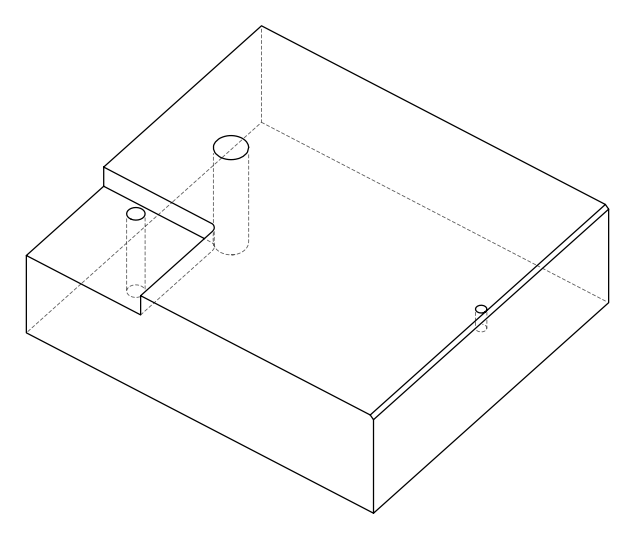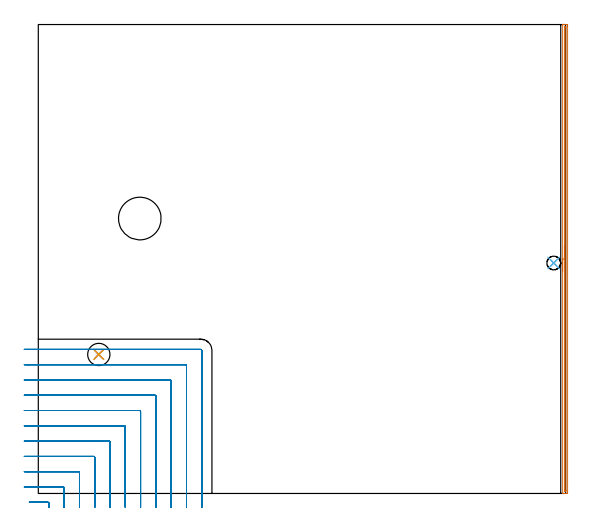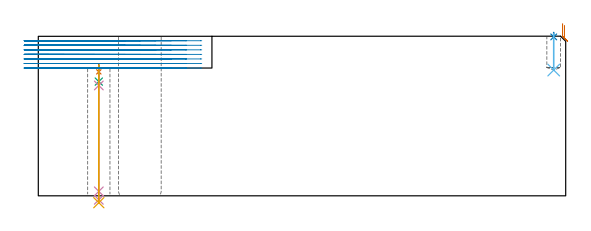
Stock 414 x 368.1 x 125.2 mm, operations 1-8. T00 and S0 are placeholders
(PLAN: 9 operations, 7 tool changes, 39.5 min)
(1 SPOT_DRILL | STEP1HOLE | NXT0321_9005460120000 | 0.05 min | 2986 mm3)
(2 SPOT_DRILL_1 | STEP1POCKET | NXT0321_9005460120000 | 0.03 min | 1 mm3)
(3 DRILL_BLIND_HOLE_INTO_CENTER | STEP1HOLE | UGT0301_191 | 0.06 min | 277 mm3)
(4 GUN_DRILL_THROUGH_HOLE | STEP1HOLE | UGT0307_003 | 0.51 min | 3468 mm3)
(5 SPADE_DRILL_TO_ENLARGE_THROUGH_HOLE | STEP1HOLE | UGT0306_008 | 0.44 min | 23328 mm3)
(6 DRILL_BLIND_HOLE_INTO_CENTER_1 | STEP1POCKET | NXT0301_079 | 0.12 min | 2296 mm3)
(7 AREA_MILL | FG_CHAMFER_SURFACE | UGT0205_001 | 6.05 min | 2805 mm3)
(8 MILL_CORNER_NOTCH_RECTANGULAR | CORNER_NOTCH_RECTANGULAR | UGT0201_008 | Follow Part, ap 4, ae 75% | 24.07 min | 404603 mm3)
(9 MILL_THROUGH_HOLE_FROM_SOLID_MATERIAL | STEP1HOLE_1 | NXT0201_007 | Circular | 8.21 min | 109927 mm3)
(TOOL NXT0321_9005460120000 | NC Spot Drill, 142deg, 12mm, Carbide, Uncoated | D12 PA142 FL30 Z2)
(TOOL UGT0301_191 | Twist Drill 7.1 mm | D7.1 PA118 FL66 Z2)
(TOOL UGT0307_003 | Gun Drill 7 mm | D7 PA130 FL24 Z1)
(TOOL UGT0306_008 | Spade Drill 17.5mm | D17.5 PA132 FL10 Z2)
(TOOL NXT0301_079 | Carbide Drill 10.8mm [860.1-1080-032A1-MM 2214] | D10.8 PA140 FL55 Z2)
(TOOL UGT0205_001 | Chamfer Mill 20 x 3 x 45 deg. | D20 FL50 Z2)
(TOOL UGT0201_008 | End Mill 16 mm | D16 FL32 Z4)
(TOOL NXT0201_007 | ENDMILL 25mm [R216.25-25050GCK54P 1620] | D25 R3 FL54 Z5)
(OP 1 SPOT_DRILL)
G17 G21 G94 G90
T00 M6
G54
G17 G0 G90 X47.5 Y109.1 S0 M3
G43 Z135.2 H0
G94 G81 G98 Z97.3 F250. R103.3
G80
M5
M2
(OP 2 SPOT_DRILL_1)
G17 G21 G94 G90
T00 M6
G54
G17 G0 G90 X404.6 Y180.9 S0 M3
G43 Z135.2 H0
G94 G81 G98 Z124.735 F250. R128.2
G80
M5
M2
(OP 3 DRILL_BLIND_HOLE_INTO_CENTER)
G17 G21 G94 G90
T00 M6
G54
G17 G0 G90 X47.5 Y109.1 S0 M3
G43 Z135.2 H0
G94 G81 G98 Z89.65 F250. R102.3
G80
M5
M2
(OP 4 GUN_DRILL_THROUGH_HOLE)
G17 G21 G94 G90
T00 M6
G54
G17 G0 G90 X47.5 Y109.1 M8
G43 Z135.2 H0
Z101.046
S716 M3
G94 G1 Z86.621 F125. M26
G4 X.084
Z3.5 F250.
G4 X.084
Z-3.132 F125.
G4 X.084
M5
M9
G0 Z101.046
Z135.2
M2
(OP 5 SPADE_DRILL_TO_ENLARGE_THROUGH_HOLE)
G17 G21 G94 G90
T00 M6
G54
G17 G0 G90 X47.5 Y109.1 S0 M3
G43 Z135.2 H0
G94 G73 G98 Z-5.396 F250. Q15.099 R102.3
G80
M5
M2
(OP 6 DRILL_BLIND_HOLE_INTO_CENTER_1)
G17 G21 G94 G90
T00 M6
G54
G17 G0 G90 X404.6 Y180.9 S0 M3
G43 Z135.2 H1
G94 G81 G98 Z98.7 F250. R127.2
G80
M5
M2
(OP 7 AREA_MILL)
G17 G21 G94 G90
T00 M6
G54
G17 G0 G90 X411.6 Y174.05 S1061 M3
G43 Z135.2 H0
G94 G1 Y174.088 Z134.328 F250.
Y174.202 Z133.464
Y174.391 Z132.612
Y174.653 Z131.78
Y174.987 Z130.974
Y175.39 Z130.2
Y175.859 Z129.464
Y176.39 Z128.772
Y176.979 Z128.129
Y177.622 Z127.54
Y178.314 Z127.008
Y179.05 Z126.54
Y179.824 Z126.137
Y180.63 Z125.803
Y181.462 Z125.541
Y182.314 Z125.352
Y183.178 Z125.238
Y184.05 Z125.2
Y367.938
X411.603 Y368.09 Z125.188
X411.657 Y368.093 Z125.134
X412.043 Y368.1 Z124.756
X412.455 Z124.344
X413.104 Z123.692
X414.321 Z122.476
X414.889 Y368.097 Z121.905
X415.491 Y368.093 Z121.305
X415.497 Y367.492 Z121.303
X415.5 Y366.881 Z121.3
Y0.89
X415.498 Y0.608 Z121.302
X415.491 Y0.007 Z121.305
X414.889 Y0. Z121.905
X414.321 Z122.476
X413.996 Z122.8
X413.428 Z123.369
X413.104 Z123.692
X412.455 Z124.344
X412.043 Z124.756
X411.659 Y0.002 Z125.132
X411.602 Y0.005 Z125.189
X411.601 Y0.006
X411.6 Y0.162 Z125.2
Y184.05
X413.014 Z123.786
X413.015 Y365.795 Z123.785
X413.016 Y365.885 Z123.784
X413.021 Y366.063 Z123.779
X413.024 Y366.092 Z123.776
X413.031 Y366.094 Z123.769
X413.054 Y366.097 Z123.746
X413.104 Y366.099 Z123.696
X413.604 Z123.196
X413.996 Y366.093 Z122.804
X414.052 Y366.09 Z122.748
X414.079 Y366.085 Z122.721
X414.086 Y365.706 Z122.714
Y2.305
X414.084 Y2.215 Z122.716
X414.079 Y2.037 Z122.721
X414.076 Y2.008 Z122.724
X414.069 Y2.006 Z122.731
X414.046 Y2.003 Z122.754
X413.996 Y2.001 Z122.804
X413.497 Z123.303
X413.104 Y2.007 Z123.696
X413.048 Y2.01 Z123.752
X413.021 Y2.015 Z123.779
X413.014 Y2.394 Z123.786
Y184.05
Y184.922 Z123.824
Y185.787 Z123.938
Y186.638 Z124.127
Y187.47 Z124.389
Y188.276 Z124.723
Y189.05 Z125.126
Y189.786 Z125.594
Y190.478 Z126.125
Y191.121 Z126.715
Y191.71 Z127.358
Y192.242 Z128.05
Y192.71 Z128.786
Y193.113 Z129.56
Y193.447 Z130.366
Y193.709 Z131.198
Y193.898 Z132.049
Y194.012 Z132.914
Y194.05 Z133.786
G0 Z135.2
M5
M2
(OP 8 MILL_CORNER_NOTCH_RECTANGULAR)
G17 G21 G94 G90
T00 M6
G54
G17 G0 G90 X8.3 Y-11. S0 M3
G43 Z135.303 H0
Z121.731
G94 G1 Y-8. F250.
Y-7.692 F500.
G3 X7.508 Y-6.9 R0.8
G1 X-4.048
X-7.048 F250.
G0 Z135.303
X20.3 Y-11.
Z121.731
G1 Y-8.
Y4.307 F500.
G3 X19.507 Y5.1 R0.8
G1 X-8.
X-11. F250.
G0 Z135.303
X32.3 Y-11.
Z121.731
G1 Y-8.
Y16.307 F500.
G3 X31.507 Y17.1 R0.8
G1 X-8.
X-11. F250.
G0 Z135.303
X44.3 Y-11.
Z121.731
G1 Y-8.
Y28.307 F500.
G3 X43.507 Y29.1 R0.8
G1 X-8.
X-11. F250.
G0 Z135.303
X56.3 Y-11.
Z121.731
G1 Y-8.
Y40.306 F500.
G3 X55.506 Y41.1 R0.8
G1 X-8.
X-11. F250.
G0 Z135.303
X68.3 Y-11.
Z121.731
G1 Y-8.
Y52.306 F500.
G3 X67.506 Y53.1 R0.8
G1 X-8.
X-11. F250.
G0 Z135.303
X80.3 Y-11.
Z121.731
G1 Y-8.
Y64.305 F500.
G3 X79.505 Y65.1 R0.8
G1 X-8.
X-11. F250.
G0 Z135.303
X92.3 Y-11.
Z121.731
G1 Y-8.
Y76.305 F500.
G3 X91.505 Y77.1 R0.8
G1 X-8.
X-11. F250.
G0 Z135.303
X104.3 Y-11.
Z121.731
G1 Y-8.
Y88.305 F500.
G3 X103.505 Y89.1 R0.8
G1 X-8.
X-11. F250.
G0 Z135.303
X116.3 Y-11.
Z121.731
G1 Y-8.
Y100.304 F500.
G3 X115.504 Y101.1 R0.8
G1 X-8.
X-11. F250.
G0 Z135.303
X128.3 Y-11.
Z121.731
G1 Y-8.
Y112.2 F500.
G3 X127.4 Y113.1 R0.9
G1 X-8.
X-11. F250.
G0 Z135.303
X8.3 Y-11.
Z118.159
G1 Y-8.
Y-7.692 F500.
G3 X7.508 Y-6.9 R0.8
G1 X-4.048
X-7.048 F250.
G0 Z135.303
X20.3 Y-11.
Z118.159
G1 Y-8.
Y4.307 F500.
G3 X19.507 Y5.1 R0.8
G1 X-8.
X-11. F250.
G0 Z135.303
X32.3 Y-11.
Z118.159
G1 Y-8.
Y16.307 F500.
G3 X31.507 Y17.1 R0.8
G1 X-8.
X-11. F250.
G0 Z135.303
X44.3 Y-11.
Z118.159
G1 Y-8.
Y28.307 F500.
G3 X43.507 Y29.1 R0.8
G1 X-8.
X-11. F250.
G0 Z135.303
X56.3 Y-11.
Z118.159
G1 Y-8.
Y40.306 F500.
G3 X55.506 Y41.1 R0.8
G1 X-8.
X-11. F250.
G0 Z135.303
X68.3 Y-11.
Z118.159
G1 Y-8.
Y52.306 F500.
G3 X67.506 Y53.1 R0.8
G1 X-8.
X-11. F250.
G0 Z135.303
X80.3 Y-11.
Z118.159
G1 Y-8.
Y64.305 F500.
G3 X79.505 Y65.1 R0.8
G1 X-8.
X-11. F250.
G0 Z135.303
X92.3 Y-11.
Z118.159
G1 Y-8.
Y76.305 F500.
G3 X91.505 Y77.1 R0.8
G1 X-8.
X-11. F250.
G0 Z135.303
X104.3 Y-11.
Z118.159
G1 Y-8.
Y88.305 F500.
G3 X103.505 Y89.1 R0.8
G1 X-8.
X-11. F250.
G0 Z135.303
X116.3 Y-11.
Z118.159
G1 Y-8.
Y100.304 F500.
G3 X115.504 Y101.1 R0.8
G1 X-8.
X-11. F250.
G0 Z135.303
X128.3 Y-11.
Z118.159
G1 Y-8.
Y112.2 F500.
G3 X127.4 Y113.1 R0.9
G1 X-8.
X-11. F250.
G0 Z135.303
X8.3 Y-11.
Z114.587
G1 Y-8.
Y-7.692 F500.
G3 X7.508 Y-6.9 R0.8
G1 X-4.048
X-7.048 F250.
G0 Z135.303
X20.3 Y-11.
Z114.587
G1 Y-8.
Y4.307 F500.
G3 X19.507 Y5.1 R0.8
G1 X-8.
X-11. F250.
G0 Z135.303
X32.3 Y-11.
Z114.587
G1 Y-8.
Y16.307 F500.
G3 X31.507 Y17.1 R0.8
G1 X-8.
X-11. F250.
G0 Z135.303
X44.3 Y-11.
Z114.587
G1 Y-8.
Y28.307 F500.
G3 X43.507 Y29.1 R0.8
G1 X-8.
X-11. F250.
G0 Z135.303
X56.3 Y-11.
Z114.587
G1 Y-8.
Y40.306 F500.
G3 X55.506 Y41.1 R0.8
G1 X-8.
X-11. F250.
G0 Z135.303
X68.3 Y-11.
Z114.587
G1 Y-8.
Y52.306 F500.
G3 X67.506 Y53.1 R0.8
G1 X-8.
X-11. F250.
G0 Z135.303
X80.3 Y-11.
Z114.587
G1 Y-8.
Y64.305 F500.
G3 X79.505 Y65.1 R0.8
G1 X-8.
X-11. F250.
G0 Z135.303
X92.3 Y-11.
Z114.587
G1 Y-8.
Y76.305 F500.
G3 X91.505 Y77.1 R0.8
G1 X-8.
X-11. F250.
G0 Z135.303
X104.3 Y-11.
Z114.587
G1 Y-8.
Y88.305 F500.
G3 X103.505 Y89.1 R0.8
G1 X-8.
X-11. F250.
G0 Z135.303
X116.3 Y-11.
Z114.587
G1 Y-8.
Y100.304 F500.
G3 X115.504 Y101.1 R0.8
G1 X-8.
X-11. F250.
G0 Z135.303
X128.3 Y-11.
Z114.587
G1 Y-8.
Y112.2 F500.
G3 X127.4 Y113.1 R0.9
G1 X-8.
X-11. F250.
G0 Z135.303
X8.3 Y-11.
Z111.015
G1 Y-8.
Y-7.692 F500.
G3 X7.508 Y-6.9 R0.8
G1 X-4.048
X-7.048 F250.
G0 Z135.303
X20.3 Y-11.
Z111.015
G1 Y-8.
Y4.307 F500.
G3 X19.507 Y5.1 R0.8
G1 X-8.
X-11. F250.
G0 Z135.303
X32.3 Y-11.
Z111.015
G1 Y-8.
Y16.307 F500.
G3 X31.507 Y17.1 R0.8
G1 X-8.
X-11. F250.
G0 Z135.303
X44.3 Y-11.
Z111.015
G1 Y-8.
Y28.307 F500.
G3 X43.507 Y29.1 R0.8
G1 X-8.
X-11. F250.
G0 Z135.303
X56.3 Y-11.
Z111.015
G1 Y-8.
Y40.306 F500.
G3 X55.506 Y41.1 R0.8
G1 X-8.
X-11. F250.
G0 Z135.303
X68.3 Y-11.
Z111.015
G1 Y-8.
Y52.306 F500.
G3 X67.506 Y53.1 R0.8
G1 X-8.
X-11. F250.
G0 Z135.303
X80.3 Y-11.
Z111.015
G1 Y-8.
Y64.305 F500.
G3 X79.505 Y65.1 R0.8
G1 X-8.
X-11. F250.
G0 Z135.303
X92.3 Y-11.
Z111.015
G1 Y-8.
Y76.305 F500.
G3 X91.505 Y77.1 R0.8
G1 X-8.
X-11. F250.
G0 Z135.303
X104.3 Y-11.
Z111.015
G1 Y-8.
Y88.305 F500.
G3 X103.505 Y89.1 R0.8
G1 X-8.
X-11. F250.
G0 Z135.303
X116.3 Y-11.
Z111.015
G1 Y-8.
Y100.304 F500.
G3 X115.504 Y101.1 R0.8
G1 X-8.
X-11. F250.
G0 Z135.303
X128.3 Y-11.
Z111.015
G1 Y-8.
Y112.2 F500.
G3 X127.4 Y113.1 R0.9
G1 X-8.
X-11. F250.
G0 Z135.303
X8.3 Y-11.
Z107.444
G1 Y-8.
Y-7.692 F500.
G3 X7.508 Y-6.9 R0.8
G1 X-4.048
X-7.048 F250.
G0 Z135.303
X20.3 Y-11.
Z107.444
G1 Y-8.
Y4.307 F500.
G3 X19.507 Y5.1 R0.8
G1 X-8.
X-11. F250.
G0 Z135.303
X32.3 Y-11.
Z107.444
G1 Y-8.
Y16.307 F500.
G3 X31.507 Y17.1 R0.8
G1 X-8.
X-11. F250.
G0 Z135.303
X44.3 Y-11.
Z107.444
G1 Y-8.
Y28.307 F500.
G3 X43.507 Y29.1 R0.8
G1 X-8.
X-11. F250.
G0 Z135.303
X56.3 Y-11.
Z107.444
G1 Y-8.
Y40.306 F500.
G3 X55.506 Y41.1 R0.8
G1 X-8.
X-11. F250.
G0 Z135.303
X68.3 Y-11.
Z107.444
G1 Y-8.
Y52.306 F500.
G3 X67.506 Y53.1 R0.8
G1 X-8.
X-11. F250.
G0 Z135.303
X80.3 Y-11.
Z107.444
G1 Y-8.
Y64.305 F500.
G3 X79.505 Y65.1 R0.8
G1 X-8.
X-11. F250.
G0 Z135.303
X92.3 Y-11.
Z107.444
G1 Y-8.
Y76.305 F500.
G3 X91.505 Y77.1 R0.8
G1 X-8.
X-11. F250.
G0 Z135.303
X104.3 Y-11.
Z107.444
G1 Y-8.
Y88.305 F500.
G3 X103.505 Y89.1 R0.8
G1 X-8.
X-11. F250.
G0 Z135.303
X116.3 Y-11.
Z107.444
G1 Y-8.
Y100.304 F500.
G3 X115.504 Y101.1 R0.8
G1 X-8.
X-11. F250.
G0 Z135.303
X128.3 Y-11.
Z107.444
G1 Y-8.
Y112.2 F500.
G3 X127.4 Y113.1 R0.9
G1 X-8.
X-11. F250.
G0 Z135.303
X8.3 Y-11.
Z103.872
G1 Y-8.
Y-7.692 F500.
G3 X7.508 Y-6.9 R0.8
G1 X-4.048
X-7.048 F250.
G0 Z135.303
X20.3 Y-11.
Z103.872
G1 Y-8.
Y4.307 F500.
G3 X19.507 Y5.1 R0.8
G1 X-8.
X-11. F250.
G0 Z135.303
X32.3 Y-11.
Z103.872
G1 Y-8.
Y16.307 F500.
G3 X31.507 Y17.1 R0.8
G1 X-8.
X-11. F250.
G0 Z135.303
X44.3 Y-11.
Z103.872
G1 Y-8.
Y28.307 F500.
G3 X43.507 Y29.1 R0.8
G1 X-8.
X-11. F250.
G0 Z135.303
X56.3 Y-11.
Z103.872
G1 Y-8.
Y40.306 F500.
G3 X55.506 Y41.1 R0.8
G1 X-8.
X-11. F250.
G0 Z135.303
X68.3 Y-11.
Z103.872
G1 Y-8.
Y52.306 F500.
G3 X67.506 Y53.1 R0.8
G1 X-8.
X-11. F250.
G0 Z135.303
X80.3 Y-11.
Z103.872
G1 Y-8.
Y64.305 F500.
G3 X79.505 Y65.1 R0.8
G1 X-8.
X-11. F250.
G0 Z135.303
X92.3 Y-11.
Z103.872
G1 Y-8.
Y76.305 F500.
G3 X91.505 Y77.1 R0.8
G1 X-8.
X-11. F250.
G0 Z135.303
X104.3 Y-11.
Z103.872
G1 Y-8.
Y88.305 F500.
G3 X103.505 Y89.1 R0.8
G1 X-8.
X-11. F250.
G0 Z135.303
X116.3 Y-11.
Z103.872
G1 Y-8.
Y100.304 F500.
G3 X115.504 Y101.1 R0.8
G1 X-8.
X-11. F250.
G0 Z135.303
X128.3 Y-11.
Z103.872
G1 Y-8.
Y112.2 F500.
G3 X127.4 Y113.1 R0.9
G1 X-8.
X-11. F250.
G0 Z135.303
X8.3 Y-11.
Z100.3
G1 Y-8.
Y-7.692 F500.
G3 X7.508 Y-6.9 R0.8
G1 X-4.048
X-7.048 F250.
G0 Z135.303
X20.3 Y-11.
Z100.3
G1 Y-8.
Y4.307 F500.
G3 X19.507 Y5.1 R0.8
G1 X-8.
X-11. F250.
G0 Z135.303
X32.3 Y-11.
Z100.3
G1 Y-8.
Y16.307 F500.
G3 X31.507 Y17.1 R0.8
G1 X-8.
X-11. F250.
G0 Z135.303
X44.3 Y-11.
Z100.3
G1 Y-8.
Y28.307 F500.
G3 X43.507 Y29.1 R0.8
G1 X-8.
X-11. F250.
G0 Z135.303
X56.3 Y-11.
Z100.3
G1 Y-8.
Y40.306 F500.
G3 X55.506 Y41.1 R0.8
G1 X-8.
X-11. F250.
G0 Z135.303
X68.3 Y-11.
Z100.3
G1 Y-8.
Y52.306 F500.
G3 X67.506 Y53.1 R0.8
G1 X-8.
X-11. F250.
G0 Z135.303
X80.3 Y-11.
Z100.3
G1 Y-8.
Y64.305 F500.
G3 X79.505 Y65.1 R0.8
G1 X-8.
X-11. F250.
G0 Z135.303
X92.3 Y-11.
Z100.3
G1 Y-8.
Y76.305 F500.
G3 X91.505 Y77.1 R0.8
G1 X-8.
X-11. F250.
G0 Z135.303
X104.3 Y-11.
Z100.3
G1 Y-8.
Y88.305 F500.
G3 X103.505 Y89.1 R0.8
G1 X-8.
X-11. F250.
G0 Z135.303
X116.3 Y-11.
Z100.3
G1 Y-8.
Y100.304 F500.
G3 X115.504 Y101.1 R0.8
G1 X-8.
X-11. F250.
G0 Z135.303
X128.3 Y-11.
Z100.3
G1 Y-8.
Y112.2 F500.
G3 X127.4 Y113.1 R0.9
G1 X-8.
X-11. F250.
G0 Z135.303
M5
M2
